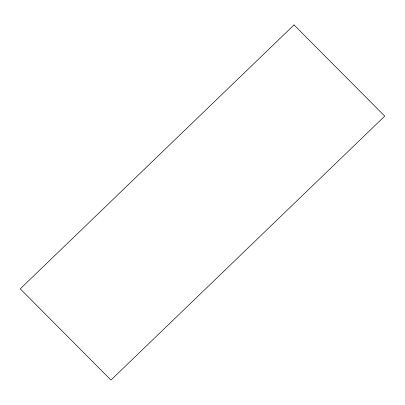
<?xml version="1.0" encoding="UTF-8"?>
<svg xmlns="http://www.w3.org/2000/svg" width="405" height="405" viewBox="0 0 405 405"><rect width="100%" height="100%" fill="white"/><g stroke="black" fill="none" stroke-linecap="round" stroke-linejoin="round"><path stroke-width="0.61" d="M294.025 24.928L20.25 288.866L110.975 380.072L384.75 116.134L294.025 24.928"/></g></svg>
